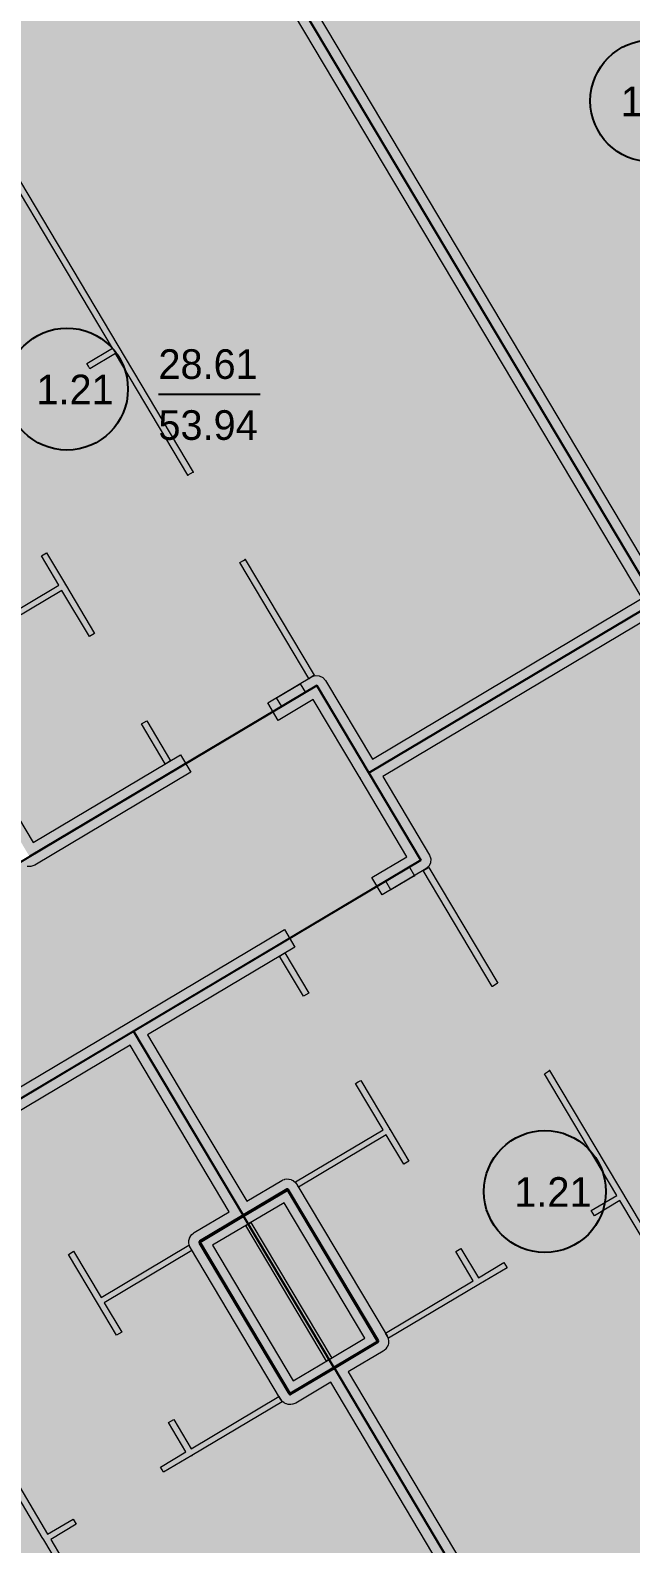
# Model space of a CAD drawing. Header units: millimetres. Extents: x 0 to 312583, y -208103 to 25097.
# Drawn here: x 27890 to 33796, y -133473 to -118582 of the extents above; entities that cross this region are included whole.
import ezdxf

# ---------------------------------------------------------------- set-up
doc = ezdxf.new("R2010")
doc.units = ezdxf.units.MM
doc.linetypes.add('Solid', pattern=[0])
for name, color, linetype, lineweight in [('Inner Walls', 5, 'Solid', 0), ('One-Bedroom Apartment', 1, 'Solid', 35), ('Room Objects', 47, 'Solid', 15), ('Room Walls', 47, 'Solid', 35), ('Service Area', 252, 'Solid', 25), ('Three-Bedroom Apartment', 151, 'Solid', 25), ('Two-Bedroom Apartment', 252, 'Solid', 25)]:
    doc.layers.add(name, color=color, linetype=linetype, lineweight=lineweight)
doc.styles.add('Dialog.plain', font='Dialog.plain')

msp = doc.modelspace()

# ---------------------------------------------------------------- hatches: boundary and pattern name
at = {"layer": 'One-Bedroom Apartment', "linetype": 'Solid', "lineweight": 25}
for points in [[(33050, -115838), (35993, -114086), (37701, -116955), (37701, -116955), (37272, -117211), (37270, -117212), (37269, -117214), (37268, -117216), (37267, -117217), (37267, -117219), (37267, -117221), (37267, -117223), (37268, -117225), (38040, -118520), (38041, -118522), (38042, -118523), (38044, -118524), (38046, -118525), (38048, -118525), (38050, -118525), (38052, -118524), (38053, -118524), (38483, -118268), (39420, -119843), (36478, -121594), (36989, -122454), (34046, -124206), (34046, -124206), (30107, -117590)], [(23944, -120096), (26770, -118413), (29595, -116731), (29595, -116731), (34046, -124206), (31220, -125889), (30708, -125030), (27883, -126712), (26804, -124901), (27234, -124645), (27236, -124644), (27237, -124643), (27238, -124641), (27239, -124639), (27239, -124637), (27239, -124635), (27238, -124633), (27237, -124632), (26351, -123143), (26350, -123141), (26349, -123140), (26347, -123139), (26345, -123138), (26343, -123138), (26341, -123138), (26339, -123139), (26338, -123139), (25908, -123395), (25908, -123395)], [(28906, -128430), (31731, -126748), (31220, -125889), (34046, -124206), (34046, -124206), (38497, -131682), (35671, -133364), (32845, -135047), (30881, -131747), (30881, -131747), (31310, -131491), (31312, -131490), (31313, -131489), (31314, -131487), (31315, -131485), (31315, -131483), (31315, -131481), (31315, -131479), (31314, -131478), (30427, -129989), (30426, -129988), (30425, -129986), (30423, -129985), (30421, -129985), (30419, -129984), (30417, -129984), (30416, -129985), (30414, -129986), (29984, -130241)]]:
    msp.add_hatch(color=250, dxfattribs=at).paths.add_polyline_path(points, flags=0)
at = {"layer": 'Room Objects', "linetype": 'Solid', "lineweight": 0}
for points in [[(30545, -125011), (30596, -125096), (30596, -125096), (30364, -125235), (30313, -125149), (30313, -125149)], [(31619, -126815), (31670, -126901), (31670, -126901), (31438, -127039), (31387, -126953), (31387, -126953)]]:
    msp.add_hatch(color=5, dxfattribs=at).paths.add_polyline_path(points, flags=0)
at = {"layer": 'Service Area', "linetype": 'Solid', "lineweight": 25}
for points in [[(30708, -125030), (31731, -126748), (11951, -138525), (10928, -136807)], [(30419, -129994), (31305, -131483), (30876, -131739), (29989, -130250)], [(30446, -131994), (29560, -130506), (29989, -130250), (30875, -131739)]]:
    msp.add_hatch(color=254, dxfattribs=at).paths.add_polyline_path(points, flags=0)
at = {"layer": 'Two-Bedroom Apartment', "linetype": 'Solid', "lineweight": 25}
msp.add_hatch(color=151, dxfattribs=at).paths.add_polyline_path([(20428, -133478), (23254, -131795), (26080, -130113), (28906, -128430), (29984, -130241), (29554, -130497), (29553, -130498), (29552, -130500), (29551, -130501), (29550, -130503), (29550, -130505), (29550, -130507), (29550, -130509), (29551, -130511), (30437, -131999), (30438, -132001), (30440, -132002), (30442, -132003), (30443, -132004), (30445, -132004), (30447, -132004), (30449, -132004), (30451, -132003), (30881, -131747), (32845, -135047), (30019, -136729), (27193, -138412), (24367, -140094)], flags=0)

# ---------------------------------------------------------------- linework, layer by layer
at = {"layer": 'Inner Walls', "color": 47, "linetype": 'Solid', "lineweight": 15}
for p, q in [((30321, -117754), (34081, -124069)), ((33909, -124171), (30138, -117838)), ((31255, -125752), (33909, -124171)), ((34011, -124343), (31357, -125923)), ((30657, -124944), (30693, -124931)), ((30693, -124931), (30732, -124933)), ((30732, -124933), (30768, -124950)), ((26979, -124998), (27918, -126575)), ((30227, -125200), (30657, -124944)), ((30768, -124950), (30794, -124979)), ((30794, -124979), (31255, -125752)), ((30329, -125372), (30227, -125200)), ((30673, -125167), (30329, -125372)), ((31134, -125940), (30673, -125167)), ((27918, -126575), (29368, -125711)), ((29368, -125711), (29470, -125883)), ((29470, -125883), (27934, -126798)), ((31594, -126714), (31134, -125940)), ((31357, -125923), (31817, -126697)), ((31250, -126918), (31594, -126714)), ((31817, -126697), (31830, -126734)), ((27897, -126811), (27858, -126809)), ((27934, -126798), (27897, -126811)), ((31782, -126834), (31353, -127090)), ((31811, -126808), (31782, -126834)), ((31828, -126773), (31811, -126808)), ((31830, -126734), (31828, -126773)), ((31353, -127090), (31250, -126918)), ((28855, -128345), (30391, -127430)), ((30391, -127430), (30493, -127602)), ((30493, -127602), (29043, -128465)), ((27318, -129260), (28855, -128345)), ((29043, -128465), (29471, -129185)), ((28871, -128568), (27420, -129432)), ((29010, -128801), (28871, -128568)), ((29847, -130207), (29010, -128801)), ((29471, -129185), (30019, -130104)), ((30019, -130104), (30363, -129900)), ((30363, -129900), (30371, -129895)), ((30371, -129895), (30373, -129894)), ((30373, -129894), (30391, -129888)), ((30391, -129888), (30393, -129887)), ((30393, -129887), (30413, -129884)), ((30413, -129884), (30415, -129884)), ((30415, -129884), (30434, -129885)), ((30434, -129885), (30436, -129886)), ((30436, -129886), (30455, -129890)), ((30455, -129890), (30457, -129891)), ((30457, -129891), (30475, -129900)), ((30475, -129900), (30476, -129901)), ((30476, -129901), (30492, -129912)), ((30492, -129912), (30494, -129914)), ((30494, -129914), (30507, -129928)), ((30507, -129928), (30508, -129930)), ((30508, -129930), (30513, -129938)), ((30513, -129938), (31400, -131426)), ((30388, -130118), (30035, -130327)), ((31182, -131451), (30388, -130118)), ((29503, -130411), (29847, -130207)), ((29466, -130448), (29478, -130432)), ((29478, -130432), (29479, -130431)), ((29479, -130431), (29494, -130418)), ((29494, -130418), (29495, -130417)), ((29495, -130417), (29503, -130411)), ((30034, -130328), (29683, -130537)), ((30035, -130327), (30034, -130328)), ((29450, -130510), (29451, -130490)), ((29450, -130512), (29450, -130510)), ((29453, -130531), (29450, -130512)), ((29451, -130488), (29456, -130469)), ((29451, -130490), (29451, -130488)), ((29453, -130533), (29453, -130531)), ((29460, -130551), (29453, -130533)), ((29456, -130467), (29465, -130450)), ((29456, -130469), (29456, -130467)), ((29460, -130553), (29460, -130551)), ((29465, -130562), (29460, -130553)), ((29465, -130450), (29466, -130448)), ((30351, -132051), (29465, -130562)), ((29683, -130537), (30477, -131870)), ((30831, -131661), (31182, -131451)), ((31400, -131426), (31404, -131435)), ((31404, -131435), (31405, -131437)), ((31405, -131437), (31412, -131455)), ((31412, -131455), (31412, -131457)), ((31412, -131457), (31415, -131477)), ((31415, -131479), (31414, -131498)), ((31415, -131477), (31415, -131479)), ((31362, -131577), (31018, -131782)), ((31370, -131572), (31362, -131577)), ((31371, -131571), (31370, -131572)), ((31386, -131558), (31371, -131571)), ((31387, -131556), (31386, -131558)), ((31399, -131540), (31387, -131556)), ((31400, -131539), (31399, -131540)), ((31408, -131521), (31400, -131539)), ((31409, -131519), (31408, -131521)), ((31414, -131500), (31409, -131519)), ((31414, -131498), (31414, -131500)), ((30477, -131870), (30830, -131661)), ((30830, -131661), (30831, -131661)), ((31018, -131782), (32803, -134781)), ((30846, -131884), (30502, -132089)), ((32631, -134883), (30846, -131884)), ((30357, -132059), (30351, -132051)), ((30358, -132060), (30357, -132059)), ((30371, -132075), (30358, -132060)), ((30373, -132076), (30371, -132075)), ((30388, -132088), (30373, -132076)), ((30390, -132089), (30388, -132088)), ((30408, -132097), (30390, -132089)), ((30409, -132098), (30408, -132097)), ((30428, -132103), (30409, -132098)), ((30430, -132103), (30428, -132103)), ((30450, -132104), (30430, -132103)), ((30452, -132104), (30450, -132104)), ((30471, -132101), (30452, -132104)), ((30473, -132101), (30471, -132101)), ((30492, -132094), (30473, -132101)), ((30493, -132093), (30492, -132094)), ((30502, -132089), (30493, -132093))]:
    msp.add_line(p, q, dxfattribs=at)
msp.add_point((31134, -125940), dxfattribs=at)
at = {"layer": 'One-Bedroom Apartment', "color": 250, "linetype": 'Solid', "lineweight": 25}
for p, q in [((29595, -116731), (34046, -124206)), ((34046, -124206), (30107, -117590)), ((34046, -124206), (31220, -125889)), ((31220, -125889), (34046, -124206)), ((30708, -125030), (27883, -126712)), ((31220, -125889), (30708, -125030)), ((31731, -126748), (31220, -125889)), ((28906, -128430), (31731, -126748)), ((29984, -130241), (28906, -128430)), ((30414, -129986), (29984, -130241)), ((30416, -129985), (30414, -129986)), ((30417, -129984), (30416, -129985)), ((30419, -129984), (30417, -129984)), ((30421, -129985), (30419, -129984)), ((30423, -129985), (30421, -129985)), ((30425, -129986), (30423, -129985)), ((30426, -129988), (30425, -129986)), ((30427, -129989), (30426, -129988)), ((31314, -131478), (30427, -129989)), ((31312, -131490), (31313, -131489)), ((31313, -131489), (31314, -131487)), ((31315, -131479), (31314, -131478)), ((31314, -131487), (31315, -131485)), ((31315, -131481), (31315, -131479)), ((31315, -131483), (31315, -131481)), ((31315, -131485), (31315, -131483)), ((30881, -131747), (31310, -131491)), ((31310, -131491), (31312, -131490)), ((32845, -135047), (30881, -131747))]:
    msp.add_line(p, q, dxfattribs=at)
msp.add_point((30881, -131747), dxfattribs=at)
at = {"layer": 'Room Objects', "color": 0, "linetype": 'Solid', "lineweight": 0}
for p, q in [((30313, -125149), (30545, -125011)), ((30545, -125011), (30596, -125096)), ((30364, -125235), (30313, -125149)), ((30596, -125096), (30364, -125235)), ((31387, -126953), (31619, -126815)), ((31619, -126815), (31670, -126901)), ((31438, -127039), (31387, -126953)), ((31670, -126901), (31438, -127039))]:
    msp.add_line(p, q, dxfattribs=at)
for p in [(30313, -125149), (30596, -125096), (31387, -126953), (31670, -126901)]:
    msp.add_point(p, dxfattribs=at)
at = {"layer": 'Room Walls', "color": 47, "linetype": 'Solid', "lineweight": 9}
for p, q in [((28698, -121711), (26872, -118643)), ((26923, -118613), (29493, -122929)), ((28446, -121861), (28698, -121711)), ((28728, -121763), (28477, -121912)), ((29441, -122960), (28728, -121763)), ((28462, -121887), (28446, -121861)), ((28477, -121912), (28462, -121887)), ((29463, -122946), (29441, -122959)), ((29441, -122959), (29441, -122960)), ((29492, -122929), (29463, -122946)), ((29493, -122929), (29492, -122929)), ((27999, -123752), (28050, -123722)), ((28050, -123722), (28238, -124036)), ((28171, -124041), (27999, -123752)), ((30631, -124959), (29952, -123819)), ((29952, -123819), (29953, -123819)), ((29953, -123819), (29987, -123798)), ((29987, -123798), (30004, -123788)), ((30004, -123788), (30683, -124928)), ((27308, -124555), (28171, -124041)), ((28238, -124036), (28523, -124516)), ((28201, -124093), (27339, -124606)), ((28472, -124547), (28201, -124093)), ((28523, -124516), (28472, -124547)), ((30683, -124928), (30632, -124959)), ((30632, -124959), (30631, -124959)), ((28983, -125406), (29035, -125375)), ((29035, -125375), (29270, -125770)), ((29218, -125801), (28983, -125406)), ((29244, -125785), (29218, -125801)), ((29270, -125770), (29244, -125785)), ((31756, -126850), (31757, -126849)), ((32435, -127990), (31756, -126850)), ((31757, -126849), (31809, -126818)), ((31809, -126818), (32488, -127959)), ((30343, -127691), (30395, -127660)), ((30578, -128085), (30343, -127691)), ((30395, -127660), (30630, -128055)), ((30630, -128055), (30578, -128085)), ((32436, -127989), (32435, -127990)), ((32452, -127980), (32436, -127989)), ((32487, -127959), (32452, -127980)), ((32488, -127959), (32487, -127959)), ((31090, -128944), (31116, -128929)), ((31360, -129399), (31090, -128944)), ((31116, -128929), (31142, -128914)), ((31142, -128914), (31427, -129394)), ((33660, -130046), (32947, -128849)), ((32947, -128849), (32948, -128849)), ((32948, -128849), (32999, -128818)), ((32999, -128818), (35569, -133134)), ((30498, -129912), (31360, -129399)), ((31427, -129394), (31615, -129708)), ((31391, -129450), (30529, -129964)), ((31563, -129739), (31391, -129450)), ((31615, -129708), (31563, -129739)), ((30529, -129964), (30498, -129912)), ((33409, -130195), (33660, -130046)), ((33690, -130097), (33439, -130247)), ((35517, -133165), (33690, -130097)), ((33439, -130247), (33409, -130195)), ((30010, -130343), (30061, -130312)), ((30804, -131677), (30010, -130343)), ((30061, -130312), (30855, -131646)), ((28587, -131050), (29450, -130536)), ((29480, -130588), (28617, -131102)), ((29450, -130536), (29480, -130588)), ((32075, -130598), (32126, -130567)), ((32126, -130567), (32298, -130856)), ((28265, -130627), (28291, -130611)), ((28550, -131106), (28265, -130627)), ((28291, -130611), (28316, -130596)), ((28316, -130596), (28587, -131050)), ((32247, -130887), (32075, -130598)), ((32298, -130856), (32549, -130707)), ((32549, -130707), (32565, -130733)), ((32565, -130733), (32580, -130758)), ((31385, -131401), (32247, -130887)), ((32580, -130758), (32303, -130923)), ((32303, -130923), (31415, -131452)), ((28738, -131421), (28550, -131106)), ((28617, -131102), (28789, -131390)), ((28789, -131390), (28738, -131421)), ((31415, -131452), (31385, -131401)), ((28008, -133411), (26988, -131696)), ((30829, -131661), (30804, -131677)), ((30855, -131646), (30829, -131661)), ((29473, -132539), (30336, -132025)), ((30367, -132076), (29478, -132606)), ((30336, -132025), (30367, -132076)), ((29249, -132280), (29301, -132250)), ((29421, -132569), (29249, -132280)), ((29301, -132250), (29473, -132539)), ((27576, -132567), (28060, -133380)), ((29170, -132719), (29421, -132569)), ((29478, -132606), (29201, -132770)), ((29186, -132745), (29170, -132719)), ((29201, -132770), (29186, -132745)), ((28060, -133380), (28311, -133230)), ((28311, -133230), (28342, -133282)), ((28024, -133436), (28008, -133411)), ((28342, -133282), (28091, -133431)), ((29865, -136530), (28024, -133436)), ((28091, -133431), (29917, -136499))]:
    msp.add_line(p, q, dxfattribs=at)
for p in [(29441, -122959), (29492, -122929), (30004, -123788), (28238, -124036), (30632, -124959), (32999, -128818), (31427, -129394), (29478, -132606)]:
    msp.add_point(p, dxfattribs=at)
at = {"layer": 'Service Area', "color": 254, "linetype": 'Solid', "lineweight": 25}
for p, q in [((10928, -136807), (30708, -125030)), ((30708, -125030), (31731, -126748)), ((31731, -126748), (11951, -138525)), ((29989, -130250), (30419, -129994)), ((30419, -129994), (31305, -131483)), ((29560, -130506), (29989, -130250)), ((30876, -131739), (29989, -130250)), ((29989, -130250), (30875, -131739)), ((30446, -131994), (29560, -130506)), ((31305, -131483), (30876, -131739)), ((30875, -131739), (30446, -131994))]:
    msp.add_line(p, q, dxfattribs=at)
at = {"layer": 'Three-Bedroom Apartment', "color": 7, "linetype": 'Solid', "lineweight": 25}
msp.add_line((29151, -122162), (30151, -122162), dxfattribs=at)
for centre in [(33999, -119277), (28251, -122112), (32952, -130008)]:
    msp.add_circle(centre, 600, dxfattribs=at)
at = {"layer": 'Two-Bedroom Apartment', "color": 151, "linetype": 'Solid', "lineweight": 25}
for p, q in [((26080, -130113), (28906, -128430)), ((28906, -128430), (29984, -130241)), ((29984, -130241), (29554, -130497)), ((29551, -130501), (29550, -130503)), ((29550, -130503), (29550, -130505)), ((29550, -130505), (29550, -130507)), ((29550, -130507), (29550, -130509)), ((29550, -130509), (29551, -130511)), ((29552, -130500), (29551, -130501)), ((29551, -130511), (30437, -131999)), ((29553, -130498), (29552, -130500)), ((29554, -130497), (29553, -130498)), ((30451, -132003), (30881, -131747)), ((30881, -131747), (32845, -135047)), ((30437, -131999), (30438, -132001)), ((30438, -132001), (30440, -132002)), ((30440, -132002), (30442, -132003)), ((30442, -132003), (30443, -132004)), ((30443, -132004), (30445, -132004)), ((30445, -132004), (30447, -132004)), ((30447, -132004), (30449, -132004)), ((30449, -132004), (30451, -132003))]:
    msp.add_line(p, q, dxfattribs=at)

# ---------------------------------------------------------------- texts
at = {"layer": 'Three-Bedroom Apartment', "color": 7, "linetype": 'Solid', "lineweight": 25, "style": 'Dialog.plain'}
for s, p in [('1.15', (33699, -119427)), ('28.61', (29151, -122012)), ('1.21', (27951, -122262)), ('53.94', (29151, -122612)), ('1.21', (32652, -130158))]:
    msp.add_text(s, height=291.6, dxfattribs=at).set_placement(p)

doc.saveas('drawing.dxf')
